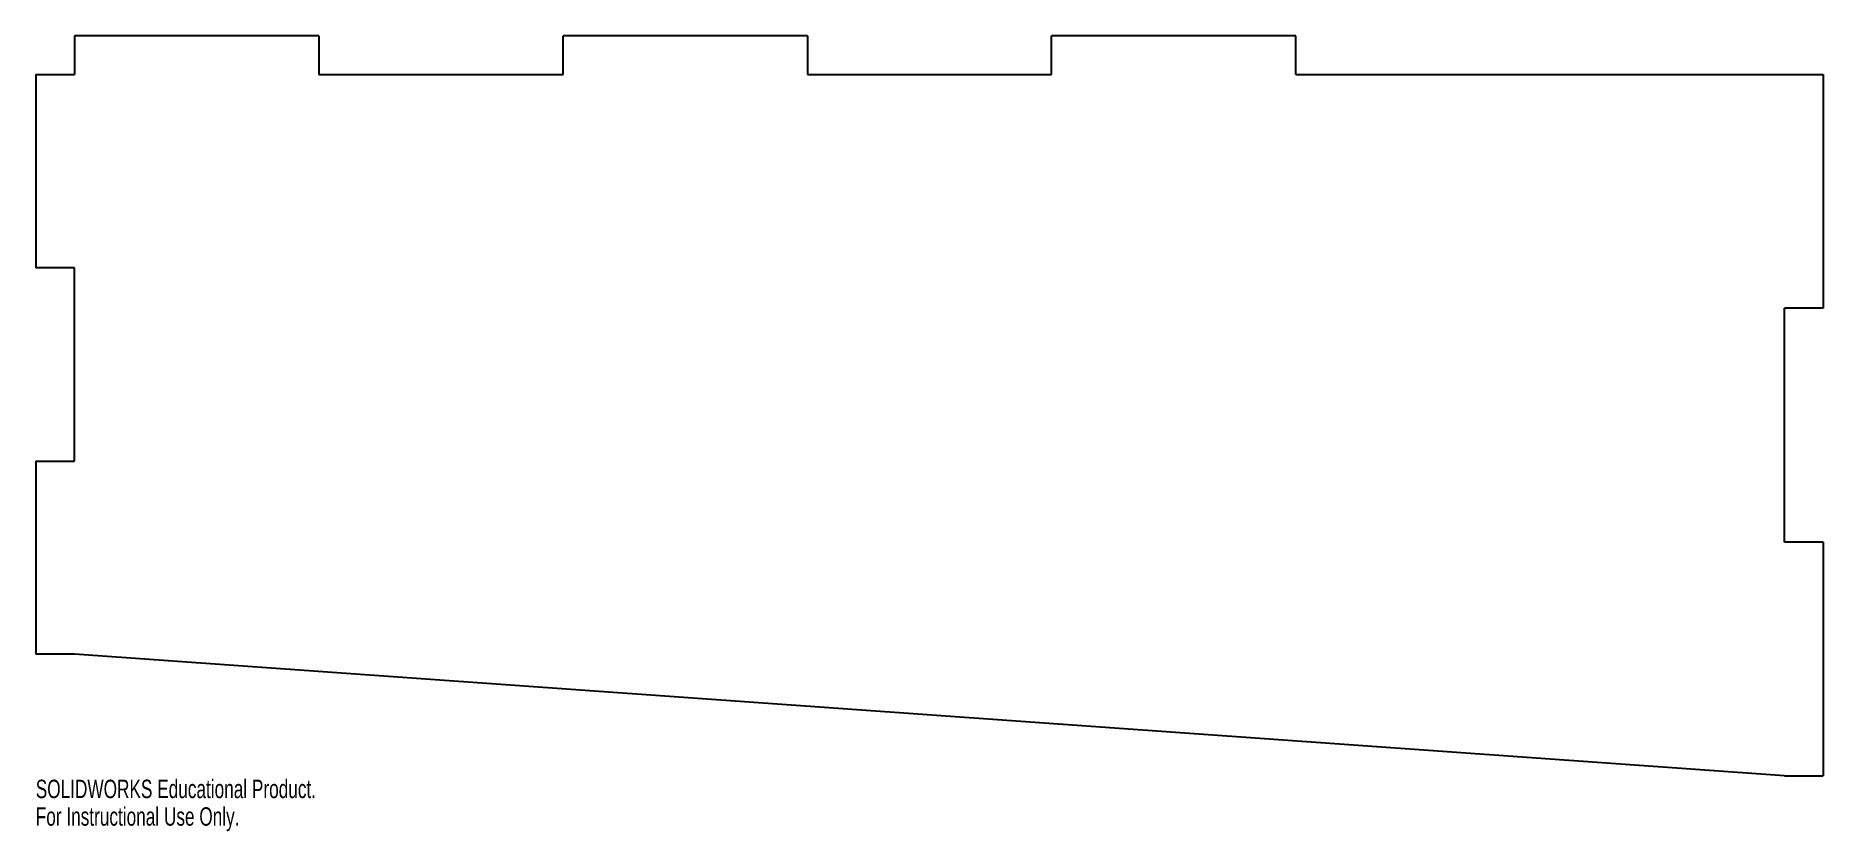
# Model space of a CAD drawing. Header units: inches. Extents: x -18.5 to 0, y -7.8 to 0.4.
import ezdxf

# ---------------------------------------------------------------- set-up
doc = ezdxf.new("R2010")
doc.units = ezdxf.units.IN
doc.header["$MEASUREMENT"] = 0
doc.styles.add('SLDTEXTSTYLE0', font='TXT', dxfattribs={"width": 0.7})

msp = doc.modelspace()

# ---------------------------------------------------------------- linework, layer by layer
at = {"color": 7, "linetype": 'Continuous', "lineweight": 25}
for p, q in [((-15.571, 0.4), (-18.1, 0.4)), ((-18.1, 0.4), (-18.1, 0)), ((-15.571, 0.4), (-15.571, 0)), ((-10.514, 0.4), (-13.043, 0.4)), ((-13.043, 0), (-13.043, 0.4)), ((-10.514, 0.4), (-10.514, 0)), ((-5.457, 0.4), (-7.986, 0.4)), ((-7.986, 0), (-7.986, 0.4)), ((-5.457, 0), (-5.457, 0.4)), ((-18.5, 0), (-18.1, 0)), ((-18.5, 0), (-18.5, -1.999)), ((-15.571, 0), (-13.043, 0)), ((-10.514, 0), (-7.986, 0)), ((-5.457, 0), (0, 0)), ((0, 0), (0, -2.418)), ((-18.1, -1.999), (-18.5, -1.999)), ((-18.1, -3.998), (-18.1, -1.999)), ((-0.4, -4.836), (-0.4, -2.418)), ((0, -2.418), (-0.4, -2.418)), ((-18.5, -3.998), (-18.1, -3.998)), ((-18.5, -3.998), (-18.5, -5.997)), ((0, -4.836), (-0.4, -4.836)), ((0, -4.836), (0, -7.253)), ((-18.1, -5.997), (-18.5, -5.997)), ((-0.4, -7.253), (-18.1, -5.997)), ((-0.4, -7.253), (0, -7.253))]:
    msp.add_line(p, q, dxfattribs=at)

# ---------------------------------------------------------------- texts
at = {"color": 7, "linetype": 'Continuous', "char_height": 0.1903, "attachment_point": 1, "style": 'SLDTEXTSTYLE0'}
for s, insert in [('SOLIDWORKS Educational Product.', (-18.5, -7.294)), ('For Instructional Use Only.', (-18.5, -7.579))]:
    msp.add_mtext(s, dxfattribs=dict(at, insert=insert))

doc.saveas('drawing.dxf')
